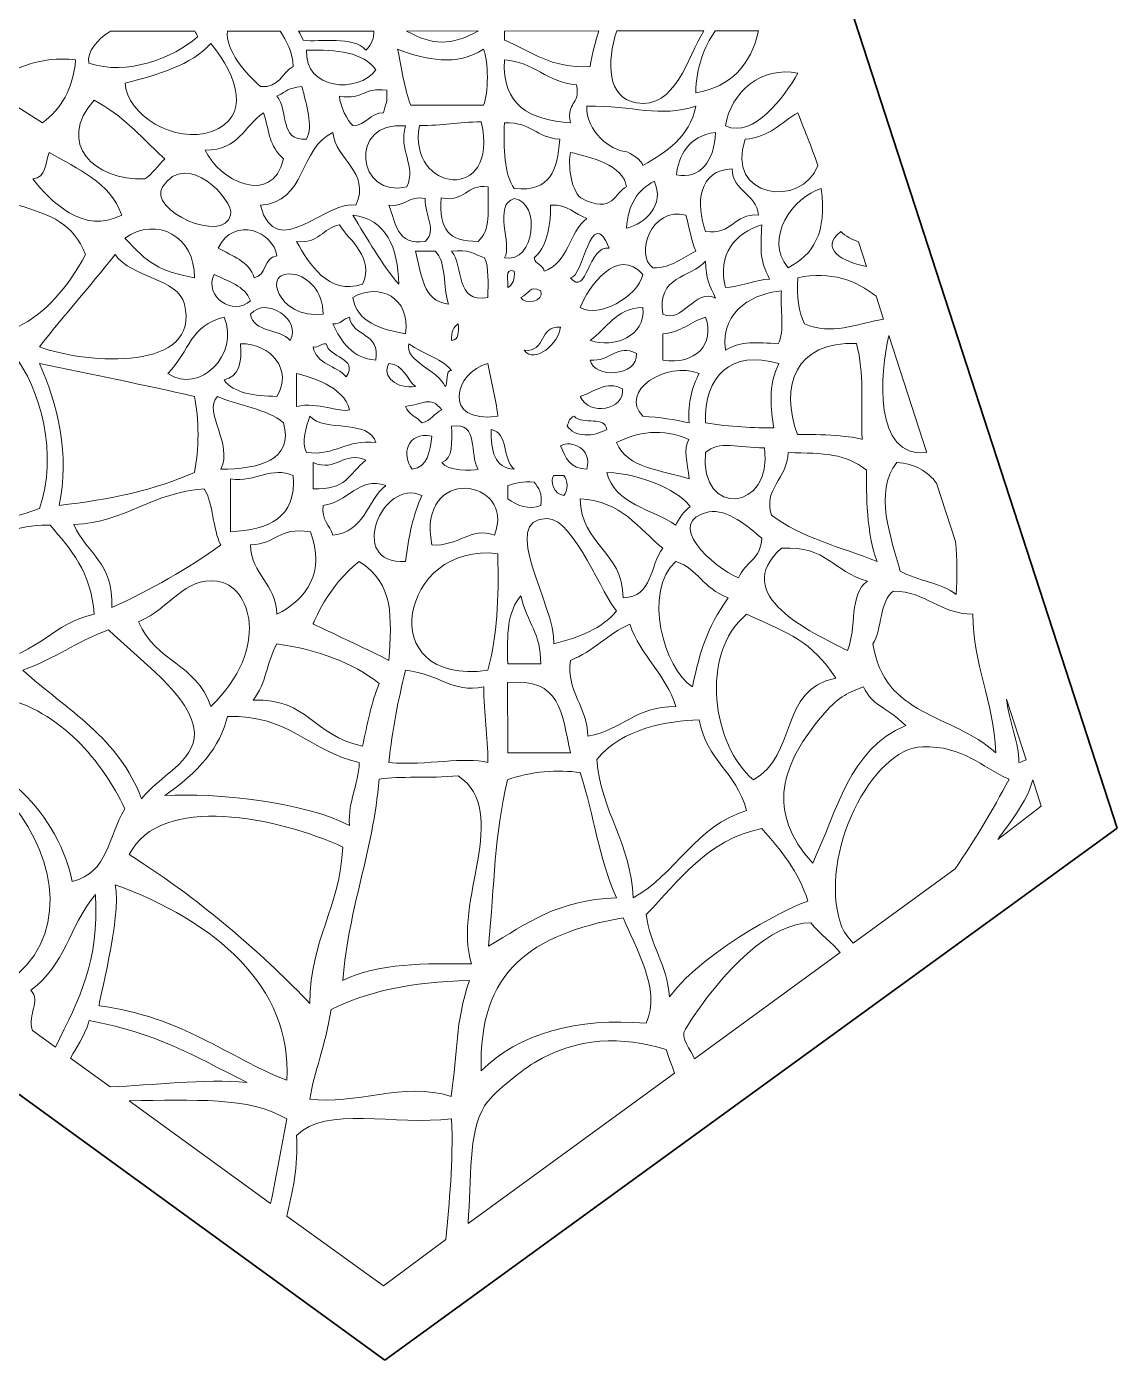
# Model space of a CAD drawing. Header units: millimetres. Extents: x -210 to 134, y -139 to 86.
# Drawn here: x 97.4 to 133.53, y -6.55 to 37.62 of the extents above; entities that cross this region are included whole.
import ezdxf

# ---------------------------------------------------------------- set-up
doc = ezdxf.new("R2010")
doc.units = ezdxf.units.MM
doc.header["$MEASUREMENT"] = 0
doc.layers.add('Side 2 Detail', color=7, linetype='Continuous')
doc.layers.add('Side 2 Outline', color=7, linetype='Continuous')

msp = doc.modelspace()

# ---------------------------------------------------------------- linework, layer by layer
at = {"layer": 'Side 2 Detail', "color": 250, "lineweight": 9}
for points, knots in [([(103.0629, 37.2848), (102.2526, 36.5845), (100.7337, 35.9909), (99.4569, 36.4108), (99.4569, 36.4108), (99.3984, 36.8001), (99.7122, 37.1867), (100.1766, 37.4795)], [0, 0, 0, 0, 0.3333333, 0.3333333, 0.3333333, 0.3333333, 1, 1, 1, 1]), ([(106.2314, 36.3016), (105.8338, 36.1166), (105.7932, 35.5747), (105.139, 35.646), (105.139, 35.646), (104.6618, 36.0698), (103.9738, 36.8432), (104.0469, 37.4799)], [0, 0, 0, 0, 0.3333333, 0.3333333, 0.3333333, 0.3333333, 1, 1, 1, 1]), ([(108.6354, 36.848), (108.202, 37.3331), (107.1343, 37.0988), (106.5593, 37.1756), (106.5593, 37.1756), (106.5159, 37.2873), (106.4591, 37.3855), (106.3981, 37.4799)], [0, 0, 0, 0, 0.3333333, 0.3333333, 0.3333333, 0.3333333, 1, 1, 1, 1]), ([(116.065, 36.3016), (114.7563, 36.2306), (114.1013, 36.8139), (113.2242, 37.1756), (113.2242, 37.1756), (113.2242, 37.2769), (113.2242, 37.3789), (113.2242, 37.4802)], [0, 0, 0, 0, 0.3333333, 0.3333333, 0.3333333, 0.3333333, 1, 1, 1, 1]), ([(96.2885, 35.9736), (97.1653, 36.19), (97.7689, 36.6788), (99.0201, 36.52), (99.0201, 36.52), (98.934, 35.5499), (98.5333, 34.8943), (97.9273, 34.444), (97.9273, 34.444), (97.2858, 34.8585), (96.542, 35.1709), (96.2885, 35.9736)], [0, 0, 0, 0, 0.25, 0.25, 0.25, 0.25, 0.5, 0.5, 0.5, 0.5, 1, 1, 1, 1]), ([(103.5342, 34.1567), (102.3105, 33.7126), (100.702, 34.7138), (100.6593, 35.7549), (100.6593, 35.7549), (101.7621, 36.036), (102.8387, 36.3436), (103.5001, 37.0664), (103.5001, 37.0664), (104.4255, 35.9499), (104.8096, 34.6194), (103.5342, 34.1567)], [0, 0, 0, 0, 0.25, 0.25, 0.25, 0.25, 0.5, 0.5, 0.5, 0.5, 1, 1, 1, 1]), ([(108.963, 36.1921), (108.3818, 35.399), (106.5979, 35.5241), (106.6686, 36.848), (106.6686, 36.848), (107.6711, 36.8669), (108.5651, 36.7774), (108.963, 36.1921)], [0, 0, 0, 0, 0.3333333, 0.3333333, 0.3333333, 0.3333333, 1, 1, 1, 1]), ([(112.528, 35.0193), (111.727, 35.0193), (110.9257, 35.0193), (110.1243, 35.0193), (110.1243, 35.0193), (109.9087, 35.5685), (109.8212, 36.2458), (109.6875, 36.877), (109.6875, 36.877), (110.6221, 36.52), (111.6605, 36.2999), (112.528, 36.877), (112.528, 36.877), (112.704, 36.4732), (112.704, 35.4231), (112.528, 35.0193)], [0, 0, 0, 0, 0.2, 0.2, 0.2, 0.2, 0.4, 0.4, 0.4, 0.4, 0.6, 0.6, 0.6, 0.6, 1, 1, 1, 1]), ([(115.6165, 35.6991), (115.7443, 34.9887), (115.2651, 35.1713), (115.4098, 34.444), (115.4098, 34.444), (114.08, 34.5346), (113.1326, 35.0076), (113.2242, 36.52), (113.2242, 36.52), (114.2268, 36.4659), (114.6247, 35.7635), (115.6165, 35.6991)], [0, 0, 0, 0, 0.25, 0.25, 0.25, 0.25, 0.5, 0.5, 0.5, 0.5, 1, 1, 1, 1]), ([(120.5451, 34.3348), (120.7208, 35.4706), (121.7564, 36.3278), (122.949, 36.0829), (122.949, 36.0829), (122.486, 35.2994), (121.487, 33.9138), (120.5451, 34.3348)], [0, 0, 0, 0, 0.3333333, 0.3333333, 0.3333333, 0.3333333, 1, 1, 1, 1]), ([(106.6665, 33.8942), (105.7508, 33.816), (106.0853, 34.8805), (105.685, 35.318), (105.685, 35.318), (106.0808, 35.5051), (105.9947, 35.5792), (106.5177, 35.6395), (106.5177, 35.6395), (106.6665, 35.0193), (106.8987, 34.3541), (106.6665, 33.8942)], [0, 0, 0, 0, 0.25, 0.25, 0.25, 0.25, 0.5, 0.5, 0.5, 0.5, 1, 1, 1, 1]), ([(109.332, 35.5165), (109.343, 34.9956), (109.3085, 35.1957), (109.2224, 34.772), (109.2224, 34.772), (108.7491, 34.772), (108.6715, 34.3455), (108.1982, 34.3455), (108.1982, 34.3455), (108.0294, 34.5043), (107.7741, 35.0035), (107.761, 35.318), (107.761, 35.318), (108.6116, 35.1961), (108.4955, 35.6247), (109.332, 35.5165)], [0, 0, 0, 0, 0.2, 0.2, 0.2, 0.2, 0.4, 0.4, 0.4, 0.4, 0.6, 0.6, 0.6, 0.6, 1, 1, 1, 1]), ([(99.6399, 35.1909), (100.6631, 34.6115), (100.9841, 34.1567), (101.9701, 33.242), (101.9701, 33.242), (101.75, 33.0253), (101.5833, 32.7552), (101.3145, 32.5864), (101.3145, 32.5864), (99.6375, 32.5027), (98.3562, 33.7709), (99.6399, 35.1909)], [0, 0, 0, 0, 0.25, 0.25, 0.25, 0.25, 0.5, 0.5, 0.5, 0.5, 1, 1, 1, 1]), ([(119.5618, 34.9904), (119.3579, 33.9555), (118.591, 33.4842), (117.8134, 33.0236), (117.8134, 33.0236), (117.7949, 33.1869), (117.3887, 33.4532), (117.2405, 33.4873), (117.2405, 33.4873), (116.7768, 33.5139), (115.9114, 34.1443), (115.9559, 34.9904), (115.9559, 34.9904), (117.5106, 35.0211), (118.3602, 34.5908), (119.5618, 34.9904)], [0, 0, 0, 0, 0.2, 0.2, 0.2, 0.2, 0.4, 0.4, 0.4, 0.4, 0.6, 0.6, 0.6, 0.6, 1, 1, 1, 1]), ([(105.9034, 33.242), (105.5337, 31.628), (103.7375, 32.5527), (103.313, 33.5366), (103.313, 33.5366), (104.4503, 33.5283), (104.5739, 34.3169), (105.2481, 34.772), (105.2481, 34.772), (105.4604, 34.0464), (105.4149, 33.7161), (105.9034, 33.242)], [0, 0, 0, 0, 0.25, 0.25, 0.25, 0.25, 0.5, 0.5, 0.5, 0.5, 1, 1, 1, 1]), ([(109.992, 32.3212), (108.3636, 31.8874), (108.0015, 34.5346), (109.9466, 34.3348), (109.9466, 34.3348), (109.7003, 33.5366), (110.3183, 33.0074), (109.992, 32.3212)], [0, 0, 0, 0, 0.3333333, 0.3333333, 0.3333333, 0.3333333, 1, 1, 1, 1]), ([(110.4065, 34.3462), (111.2075, 34.3462), (111.6567, 34.4695), (112.4577, 34.4695), (112.4577, 34.4695), (113.0826, 31.7362), (110.0079, 32.1365), (110.4065, 34.3462)], [0, 0, 0, 0, 0.3333333, 0.3333333, 0.3333333, 0.3333333, 1, 1, 1, 1]), ([(122.949, 34.772), (123.2267, 34.0148), (123.3508, 33.7815), (123.6043, 33.0236), (123.6043, 33.0236), (123.0782, 31.5873), (120.5127, 31.9642), (121.2007, 33.8976), (121.2007, 33.8976), (122.0171, 33.9551), (122.3841, 34.4626), (122.949, 34.772)], [0, 0, 0, 0, 0.25, 0.25, 0.25, 0.25, 0.5, 0.5, 0.5, 0.5, 1, 1, 1, 1]), ([(107.5426, 34.1164), (107.626, 33.2152), (108.7987, 32.8241), (108.3074, 31.7124), (108.3074, 31.7124), (107.3455, 31.9146), (105.6533, 29.7611), (105.139, 31.7124), (105.139, 31.7124), (106.6689, 31.7848), (106.427, 33.6293), (107.5426, 34.1164)], [0, 0, 0, 0, 0.25, 0.25, 0.25, 0.25, 0.5, 0.5, 0.5, 0.5, 1, 1, 1, 1]), ([(115.0584, 33.8935), (114.9612, 32.8617), (114.7842, 32.1555), (113.5522, 32.2588), (113.5522, 32.2588), (113.2084, 32.7528), (113.1973, 33.5793), (113.2242, 34.444), (113.2242, 34.444), (114.2078, 34.444), (114.2078, 33.9665), (115.0584, 33.8935)], [0, 0, 0, 0, 0.25, 0.25, 0.25, 0.25, 0.5, 0.5, 0.5, 0.5, 1, 1, 1, 1]), ([(118.9238, 32.7174), (118.9961, 33.3127), (119.2973, 34.0175), (120.2171, 34.1164), (120.2171, 34.1164), (120.193, 33.1914), (119.6958, 32.5406), (118.9238, 32.7174)], [0, 0, 0, 0, 0.3333333, 0.3333333, 0.3333333, 0.3333333, 1, 1, 1, 1]), ([(98.1461, 33.4608), (99.0835, 32.9051), (100.1515, 32.4796), (100.5497, 31.3848), (100.5497, 31.3848), (99.2788, 30.7151), (98.1685, 31.8509), (97.5997, 32.5864), (97.5997, 32.5864), (98.0562, 32.6033), (98.01, 33.1232), (98.1461, 33.4608)], [0, 0, 0, 0, 0.25, 0.25, 0.25, 0.25, 0.5, 0.5, 0.5, 0.5, 1, 1, 1, 1]), ([(101.8975, 32.3212), (102.716, 33.5707), (104.269, 31.8802), (104.1554, 31.3848), (104.1554, 31.3848), (103.9301, 30.3995), (101.3955, 31.555), (101.8975, 32.3212)], [0, 0, 0, 0, 0.3333333, 0.3333333, 0.3333333, 0.3333333, 1, 1, 1, 1]), ([(117.2708, 32.3212), (116.8733, 32.1362), (116.8299, 31.3848), (115.7553, 31.9518), (115.7553, 31.9518), (115.3977, 32.2412), (115.3374, 33.0956), (115.4098, 33.4608), (115.4098, 33.4608), (116.0816, 33.2951), (117.1613, 33.0491), (117.2708, 32.3212)], [0, 0, 0, 0, 0.25, 0.25, 0.25, 0.25, 0.5, 0.5, 0.5, 0.5, 1, 1, 1, 1]), ([(121.6378, 31.3848), (120.8162, 31.4409), (120.78, 30.7123), (119.8895, 30.8384), (119.8895, 30.8384), (119.546, 31.7503), (119.6597, 32.881), (120.7635, 32.9144), (120.7635, 32.9144), (120.7897, 32.1393), (121.5641, 32.112), (121.6378, 31.3848)], [0, 0, 0, 0, 0.25, 0.25, 0.25, 0.25, 0.5, 0.5, 0.5, 0.5, 1, 1, 1, 1]), ([(112.6851, 32.3212), (112.6796, 31.5253), (112.775, 30.8873), (112.3502, 30.5108), (112.3502, 30.5108), (111.378, 30.5214), (111.0469, 30.8808), (111.1344, 31.9518), (111.1344, 31.9518), (111.923, 31.7827), (111.9581, 32.4293), (112.6851, 32.3212)], [0, 0, 0, 0, 0.25, 0.25, 0.25, 0.25, 0.5, 0.5, 0.5, 0.5, 1, 1, 1, 1]), ([(118.1886, 32.5024), (118.5442, 31.7186), (117.8965, 31.103), (117.2674, 30.9476), (117.2674, 30.9476), (117.317, 31.7355), (117.636, 32.2171), (118.1886, 32.5024)], [0, 0, 0, 0, 0.3333333, 0.3333333, 0.3333333, 0.3333333, 1, 1, 1, 1]), ([(122.6211, 29.6364), (121.8077, 30.6117), (122.7912, 31.9963), (123.7139, 32.2588), (123.7139, 32.2588), (123.9302, 30.8036), (123.4403, 30.0553), (122.6211, 29.6364)], [0, 0, 0, 0, 0.3333333, 0.3333333, 0.3333333, 0.3333333, 1, 1, 1, 1]), ([(110.6022, 31.9308), (110.5836, 31.3169), (111.0014, 30.9183), (110.6022, 30.5108), (110.6022, 30.5108), (109.6551, 30.3647), (109.6234, 31.1347), (109.4002, 31.7124), (109.4002, 31.7124), (109.9514, 31.6349), (110.0113, 32.0483), (110.6022, 31.9308)], [0, 0, 0, 0, 0.25, 0.25, 0.25, 0.25, 0.5, 0.5, 0.5, 0.5, 1, 1, 1, 1]), ([(113.5522, 31.9308), (114.4342, 31.7972), (114.2474, 29.7887), (113.2242, 29.964), (113.2242, 29.964), (113.5047, 30.3967), (112.8253, 31.7221), (113.5522, 31.9308)], [0, 0, 0, 0, 0.3333333, 0.3333333, 0.3333333, 0.3333333, 1, 1, 1, 1]), ([(97.1077, 31.7155), (98.2274, 31.3782), (98.9305, 31.113), (99.3481, 30.0736), (99.3481, 30.0736), (98.1733, 27.8884), (96.2923, 26.5775), (94.1033, 27.9975), (94.1033, 27.9975), (95.3755, 29.263), (96.7077, 29.7842), (97.1077, 31.7155)], [0, 0, 0, 0, 0.25, 0.25, 0.25, 0.25, 0.5, 0.5, 0.5, 0.5, 1, 1, 1, 1]), ([(102.9537, 29.3087), (101.8051, 29.5075), (101.3955, 29.8018), (100.6534, 30.6213), (100.6534, 30.6213), (101.7145, 31.37), (102.983, 30.6593), (102.9537, 29.3087)], [0, 0, 0, 0, 0.3333333, 0.3333333, 0.3333333, 0.3333333, 1, 1, 1, 1]), ([(105.685, 30.0357), (105.2557, 29.9916), (105.3467, 29.3721), (104.9395, 29.3063), (104.9395, 29.3063), (104.7589, 29.8545), (104.2077, 30.0319), (103.7375, 30.2896), (103.7375, 30.2896), (104.2835, 31.3824), (105.5809, 30.826), (105.685, 30.0357)], [0, 0, 0, 0, 0.25, 0.25, 0.25, 0.25, 0.5, 0.5, 0.5, 0.5, 1, 1, 1, 1]), ([(109.7282, 29.09), (109.1404, 29.7773), (108.6881, 30.6), (108.1982, 31.3848), (108.1982, 31.3848), (109.3223, 31.2339), (109.6902, 30.3275), (109.7282, 29.09)], [0, 0, 0, 0, 0.3333333, 0.3333333, 0.3333333, 0.3333333, 1, 1, 1, 1]), ([(115.9559, 31.2752), (115.3585, 30.8167), (115.3368, 29.7821), (114.5354, 29.5272), (114.5354, 29.5272), (114.5034, 29.7501), (114.2398, 29.7415), (114.2078, 29.964), (114.2078, 29.964), (114.6167, 30.3199), (114.7545, 30.9469), (114.7538, 31.7124), (114.7538, 31.7124), (115.3388, 31.751), (115.5431, 31.4089), (115.9559, 31.2752)], [0, 0, 0, 0, 0.2, 0.2, 0.2, 0.2, 0.4, 0.4, 0.4, 0.4, 0.6, 0.6, 0.6, 0.6, 1, 1, 1, 1]), ([(116.6966, 30.2923), (115.9934, 30.3895), (115.9583, 28.6463), (115.4098, 29.3087), (115.4098, 29.3087), (115.848, 29.286), (116.0699, 31.8023), (116.6966, 30.2923)], [0, 0, 0, 0, 0.3333333, 0.3333333, 0.3333333, 0.3333333, 1, 1, 1, 1]), ([(119.2339, 31.3848), (119.3524, 30.9934), (119.4044, 30.5352), (119.5618, 30.1828), (119.5618, 30.1828), (119.1064, 29.9823), (118.8004, 29.6326), (118.1411, 29.6364), (118.1411, 29.6364), (117.5361, 30.0712), (118.0794, 31.6728), (119.2339, 31.3848)], [0, 0, 0, 0, 0.25, 0.25, 0.25, 0.25, 0.5, 0.5, 0.5, 0.5, 1, 1, 1, 1]), ([(107.761, 31.0568), (108.0876, 30.528), (108.9289, 29.9899), (108.5258, 29.09), (108.5258, 29.09), (107.3793, 28.7224), (106.7474, 29.7773), (106.3409, 30.5108), (106.3409, 30.5108), (107.0847, 30.4219), (107.2046, 30.9579), (107.761, 31.0568)], [0, 0, 0, 0, 0.25, 0.25, 0.25, 0.25, 0.5, 0.5, 0.5, 0.5, 1, 1, 1, 1]), ([(121.7467, 31.0568), (121.7336, 30.3047), (121.6389, 29.9533), (122.0096, 29.263), (122.0096, 29.263), (121.6093, 29.263), (120.9454, 28.9808), (120.5451, 28.9808), (120.5451, 28.9808), (120.2722, 30.0925), (120.8661, 30.7912), (121.7467, 31.0568)], [0, 0, 0, 0, 0.25, 0.25, 0.25, 0.25, 0.5, 0.5, 0.5, 0.5, 1, 1, 1, 1]), ([(100.3313, 30.0736), (100.8805, 29.2967), (102.4114, 29.296), (102.6257, 28.4344), (102.6257, 28.4344), (103.18, 26.2068), (99.4501, 26.429), (97.8185, 27.014), (97.8185, 27.014), (98.638, 28.0517), (99.4501, 28.9808), (100.3313, 30.0736)], [0, 0, 0, 0, 0.25, 0.25, 0.25, 0.25, 0.5, 0.5, 0.5, 0.5, 1, 1, 1, 1]), ([(111.3666, 28.4344), (110.5091, 28.524), (110.4816, 29.4431), (110.2745, 30.1828), (110.2745, 30.1828), (110.493, 30.1828), (110.7114, 30.1828), (110.9298, 30.1828), (110.9298, 30.1828), (111.3153, 29.84), (111.1848, 28.9805), (111.3666, 28.4344)], [0, 0, 0, 0, 0.25, 0.25, 0.25, 0.25, 0.5, 0.5, 0.5, 0.5, 1, 1, 1, 1]), ([(111.4762, 30.1828), (112.0047, 30.2744), (112.2489, 30.0815), (112.5686, 29.964), (112.5686, 29.964), (112.7144, 29.6364), (112.6799, 29.1282), (112.6778, 28.6531), (112.6778, 28.6531), (111.5747, 28.4606), (111.8868, 29.6829), (111.4762, 30.1828)], [0, 0, 0, 0, 0.25, 0.25, 0.25, 0.25, 0.5, 0.5, 0.5, 0.5, 1, 1, 1, 1]), ([(117.8134, 29.4176), (117.6415, 28.6666), (116.3121, 27.95), (115.7374, 28.3252), (115.7374, 28.3252), (116.0024, 29.0063), (116.9656, 30.3685), (117.8134, 29.4176)], [0, 0, 0, 0, 0.3333333, 0.3333333, 0.3333333, 0.3333333, 1, 1, 1, 1]), ([(106.2679, 29.4197), (106.7068, 29.3356), (107.2184, 28.8743), (107.2149, 28.1068), (107.2149, 28.1068), (105.7284, 27.9035), (105.1365, 29.6364), (106.2679, 29.4197)], [0, 0, 0, 0, 0.3333333, 0.3333333, 0.3333333, 0.3333333, 1, 1, 1, 1]), ([(113.5522, 29.5272), (113.5688, 29.2557), (113.4957, 29.0738), (113.3338, 28.9808), (113.3338, 28.9808), (113.382, 29.1871), (113.185, 29.6392), (113.5522, 29.5272)], [0, 0, 0, 0, 0.3333333, 0.3333333, 0.3333333, 0.3333333, 1, 1, 1, 1]), ([(120.2171, 28.6328), (119.5508, 28.9994), (119.1153, 27.7602), (118.469, 28.1068), (118.469, 28.1068), (118.261, 29.3708), (119.3916, 29.2967), (119.8895, 29.8548), (119.8895, 29.8548), (119.8987, 29.245), (120.02, 29.0549), (120.2171, 28.6328)], [0, 0, 0, 0, 0.25, 0.25, 0.25, 0.25, 0.5, 0.5, 0.5, 0.5, 1, 1, 1, 1]), ([(103.6093, 29.4176), (104.0637, 29.1806), (104.626, 29.0504), (104.8113, 28.5436), (104.8113, 28.5436), (104.2408, 28.0341), (103.2541, 28.6683), (103.6093, 29.4176)], [0, 0, 0, 0, 0.3333333, 0.3333333, 0.3333333, 0.3333333, 1, 1, 1, 1]), ([(109.9466, 27.4512), (109.1163, 27.6045), (108.3549, 27.8263), (108.1982, 28.6531), (108.1982, 28.6531), (109.087, 29.1631), (110.125, 28.6494), (109.9466, 27.4512)], [0, 0, 0, 0, 0.3333333, 0.3333333, 0.3333333, 0.3333333, 1, 1, 1, 1]), ([(123.1675, 27.7791), (122.9801, 28.1743), (122.8946, 28.6718), (122.949, 29.3087), (122.949, 29.3087), (124.0367, 29.5437), (124.8883, 29.2113), (125.5353, 28.6942)], [0, 0, 0, 0, 0.3333333, 0.3333333, 0.3333333, 0.3333333, 1, 1, 1, 1]), ([(114.4262, 28.8716), (114.5651, 28.5036), (113.8719, 28.4199), (113.7706, 28.6531), (113.7706, 28.6531), (114.0669, 28.7885), (114.0428, 29.0749), (114.4262, 28.8716)], [0, 0, 0, 0, 0.3333333, 0.3333333, 0.3333333, 0.3333333, 1, 1, 1, 1]), ([(122.2931, 27.1235), (121.5834, 27.1556), (121.0756, 27.2352), (120.5451, 26.9048), (120.5451, 26.9048), (120.3618, 28.2993), (121.6096, 28.8137), (122.4027, 28.8716), (122.4027, 28.8716), (122.35, 28.3048), (122.5201, 27.5156), (122.2931, 27.1235)], [0, 0, 0, 0, 0.25, 0.25, 0.25, 0.25, 0.5, 0.5, 0.5, 0.5, 1, 1, 1, 1]), ([(106.1222, 27.2324), (105.7921, 27.6307), (104.9133, 27.4801), (104.8113, 28.1068), (104.8113, 28.1068), (105.3574, 28.7062), (106.5173, 27.9028), (106.1222, 27.2324)], [0, 0, 0, 0, 0.3333333, 0.3333333, 0.3333333, 0.3333333, 1, 1, 1, 1]), ([(117.8134, 28.3252), (117.9054, 27.3575), (116.8492, 26.9606), (116.065, 27.2324), (116.065, 27.2324), (116.6232, 27.6213), (116.896, 28.2956), (117.8134, 28.3252)], [0, 0, 0, 0, 0.3333333, 0.3333333, 0.3333333, 0.3333333, 1, 1, 1, 1]), ([(102.0793, 26.14), (102.8159, 26.9048), (102.8159, 27.7371), (103.9369, 27.9975), (103.9369, 27.9975), (104.4675, 26.7725), (103.1198, 25.4251), (102.0793, 26.14)], [0, 0, 0, 0, 0.3333333, 0.3333333, 0.3333333, 0.3333333, 1, 1, 1, 1]), ([(108.963, 26.5772), (108.1655, 26.6533), (107.8216, 27.1838), (107.5426, 27.7791), (107.5426, 27.7791), (107.8147, 27.7623), (107.8809, 27.9507), (108.089, 27.9975), (108.089, 27.9975), (108.1985, 27.3419), (109.1242, 27.5028), (108.963, 26.5772)], [0, 0, 0, 0, 0.25, 0.25, 0.25, 0.25, 0.5, 0.5, 0.5, 0.5, 1, 1, 1, 1]), ([(118.469, 26.5772), (118.469, 26.8686), (118.469, 27.1597), (118.469, 27.4512), (118.469, 27.4512), (119.0899, 27.4863), (119.3696, 27.8615), (119.8895, 27.9975), (119.8895, 27.9975), (120.194, 27.1246), (119.567, 26.3953), (118.469, 26.5772)], [0, 0, 0, 0, 0.25, 0.25, 0.25, 0.25, 0.5, 0.5, 0.5, 0.5, 1, 1, 1, 1]), ([(96.9441, 26.7956), (97.8719, 25.647), (98.4468, 23.4139), (97.8185, 21.6603), (97.8185, 21.6603), (96.6547, 21.2576), (95.3738, 20.9723), (93.9941, 20.7863), (93.9941, 20.7863), (94.9005, 22.9701), (94.0922, 25.9605), (93.448, 27.4512), (93.448, 27.4512), (94.4416, 27.0608), (95.6081, 26.8435), (96.9441, 26.7956)], [0, 0, 0, 0, 0.2, 0.2, 0.2, 0.2, 0.4, 0.4, 0.4, 0.4, 0.6, 0.6, 0.6, 0.6, 1, 1, 1, 1]), ([(111.4762, 27.2324), (111.4597, 27.5039), (111.5327, 27.6861), (111.6946, 27.7791), (111.6946, 27.7791), (111.7108, 27.5077), (111.7153, 27.2486), (111.4762, 27.2324)], [0, 0, 0, 0, 0.3333333, 0.3333333, 0.3333333, 0.3333333, 1, 1, 1, 1]), ([(113.8802, 26.9048), (114.6191, 26.8214), (114.3577, 27.7381), (115.0818, 27.6696), (115.0818, 27.6696), (115.0391, 27.1363), (114.224, 26.4352), (113.8802, 26.9048)], [0, 0, 0, 0, 0.3333333, 0.3333333, 0.3333333, 0.3333333, 1, 1, 1, 1]), ([(105.685, 25.3752), (104.9453, 25.4), (104.2546, 25.4744), (103.9369, 25.9216), (103.9369, 25.9216), (104.4148, 26.0263), (104.5484, 26.4752), (104.4833, 27.1235), (104.4833, 27.1235), (105.4852, 27.1415), (106.2321, 26.2426), (105.685, 25.3752)], [0, 0, 0, 0, 0.25, 0.25, 0.25, 0.25, 0.5, 0.5, 0.5, 0.5, 1, 1, 1, 1]), ([(107.9798, 26.0304), (107.6597, 26.4025), (106.9996, 26.4345), (106.8873, 27.014), (106.8873, 27.014), (107.0937, 26.9899), (107.1281, 27.1373), (107.3242, 27.1235), (107.3242, 27.1235), (107.3951, 26.6481), (108.4087, 26.6554), (107.9798, 26.0304)], [0, 0, 0, 0, 0.25, 0.25, 0.25, 0.25, 0.5, 0.5, 0.5, 0.5, 1, 1, 1, 1]), ([(111.4738, 26.2399), (111.2592, 26.2726), (111.3687, 25.7737), (111.2578, 25.7028), (111.2578, 25.7028), (111.0249, 26.2726), (109.9046, 26.5331), (110.0558, 27.1235), (110.0558, 27.1235), (110.5867, 26.7436), (111.0297, 26.7063), (111.4738, 26.2399)], [0, 0, 0, 0, 0.25, 0.25, 0.25, 0.25, 0.5, 0.5, 0.5, 0.5, 1, 1, 1, 1]), ([(116.065, 26.5772), (116.7258, 26.5162), (116.9721, 27.1449), (117.5947, 26.7956), (117.5947, 26.7956), (117.656, 26.0259), (116.1901, 25.9629), (116.065, 26.5772)], [0, 0, 0, 0, 0.3333333, 0.3333333, 0.3333333, 0.3333333, 1, 1, 1, 1]), ([(122.9329, 24.1105), (122.3451, 25.7011), (122.8536, 27.2293), (124.889, 27.1246), (124.889, 27.1246), (125.1498, 26.1021), (125.0309, 25.1984), (125.075, 23.9496), (125.075, 23.9496), (124.8466, 24.0515), (123.6591, 24.1428), (122.9329, 24.1105)], [0, 0, 0, 0, 0.25, 0.25, 0.25, 0.25, 0.5, 0.5, 0.5, 0.5, 1, 1, 1, 1]), ([(119.6707, 26.14), (119.4578, 25.6973), (119.289, 25.2112), (119.3431, 24.5008), (119.3431, 24.5008), (118.8645, 24.6055), (118.3678, 24.691), (117.8134, 24.7196), (117.8134, 24.7196), (116.9921, 25.5533), (118.6003, 26.5637), (119.6707, 26.14)], [0, 0, 0, 0, 0.25, 0.25, 0.25, 0.25, 0.5, 0.5, 0.5, 0.5, 1, 1, 1, 1]), ([(119.8895, 24.5008), (119.8326, 26.0518), (120.7259, 26.9303), (122.3182, 26.4679), (122.3182, 26.4679), (121.9455, 25.7603), (122.0523, 24.9138), (122.1484, 24.3344), (122.1484, 24.3344), (121.5521, 24.3251), (120.678, 24.3712), (119.8895, 24.5008)], [0, 0, 0, 0, 0.25, 0.25, 0.25, 0.25, 0.5, 0.5, 0.5, 0.5, 1, 1, 1, 1]), ([(102.9537, 25.3752), (103.1163, 24.6816), (103.1163, 23.5554), (102.9537, 22.8619), (102.9537, 22.8619), (101.6776, 22.2804), (100.1477, 21.9532), (98.4737, 21.7692), (98.4737, 21.7692), (98.8437, 23.3918), (98.4076, 25.186), (97.8185, 26.4679), (97.8185, 26.4679), (99.5293, 26.1028), (101.2746, 25.7717), (102.9537, 25.3752)], [0, 0, 0, 0, 0.2, 0.2, 0.2, 0.2, 0.4, 0.4, 0.4, 0.4, 0.6, 0.6, 0.6, 0.6, 1, 1, 1, 1]), ([(106.3409, 26.14), (106.8077, 26.0056), (107.9133, 25.7124), (108.089, 24.938), (108.089, 24.938), (107.7448, 24.8219), (107.0747, 25.2019), (106.3409, 25.0475), (106.3409, 25.0475), (106.3409, 25.4113), (106.3409, 25.7758), (106.3409, 26.14)], [0, 0, 0, 0, 0.25, 0.25, 0.25, 0.25, 0.5, 0.5, 0.5, 0.5, 1, 1, 1, 1]), ([(109.4002, 26.4679), (109.9011, 26.4221), (109.9783, 25.9529), (110.2745, 25.7028), (110.2745, 25.7028), (109.6717, 25.6142), (109.1384, 26.0408), (109.4002, 26.4679)], [0, 0, 0, 0, 0.3333333, 0.3333333, 0.3333333, 0.3333333, 1, 1, 1, 1]), ([(112.6778, 26.4679), (112.7729, 25.8705), (112.9452, 25.3514), (113.0058, 24.7196), (113.0058, 24.7196), (111.1227, 24.4643), (111.5713, 26.1934), (112.6778, 26.4679)], [0, 0, 0, 0, 0.3333333, 0.3333333, 0.3333333, 0.3333333, 1, 1, 1, 1]), ([(117.1375, 25.6328), (117.2161, 24.9159), (116.032, 24.7154), (115.7374, 25.3752), (115.7374, 25.3752), (116.1987, 25.5271), (116.6021, 25.9078), (117.1375, 25.6328)], [0, 0, 0, 0, 0.3333333, 0.3333333, 0.3333333, 0.3333333, 1, 1, 1, 1]), ([(103.7185, 25.3752), (104.4179, 25.0547), (105.3618, 24.9786), (105.9034, 24.5008), (105.9034, 24.5008), (106.27, 23.2574), (105.048, 22.9595), (103.8277, 22.9712), (103.8277, 22.9712), (104.2559, 23.7959), (103.2241, 24.8625), (103.7185, 25.3752)], [0, 0, 0, 0, 0.25, 0.25, 0.25, 0.25, 0.5, 0.5, 0.5, 0.5, 1, 1, 1, 1]), ([(109.9466, 25.0475), (110.5302, 25.1075), (110.7717, 25.4106), (111.1482, 24.938), (111.1482, 24.938), (110.9085, 24.8139), (110.7851, 24.5725), (110.493, 24.5008), (110.493, 24.5008), (110.3293, 24.7016), (110.0368, 24.7736), (109.9466, 25.0475)], [0, 0, 0, 0, 0.25, 0.25, 0.25, 0.25, 0.5, 0.5, 0.5, 0.5, 1, 1, 1, 1]), ([(116.6115, 24.2824), (116.1918, 24.0278), (115.5328, 24.0157), (115.303, 24.4078), (115.303, 24.4078), (115.3588, 24.5376), (115.3891, 24.681), (115.5328, 24.7196), (115.5328, 24.7196), (115.8367, 24.4078), (116.5701, 24.7505), (116.6115, 24.2824)], [0, 0, 0, 0, 0.25, 0.25, 0.25, 0.25, 0.5, 0.5, 0.5, 0.5, 1, 1, 1, 1]), ([(108.963, 23.8455), (107.9608, 23.9737), (107.6618, 23.3983), (106.6686, 23.5175), (106.6686, 23.5175), (106.4911, 23.8893), (106.652, 24.3475), (106.7778, 24.7196), (106.7778, 24.7196), (107.2597, 24.1818), (108.7408, 24.6427), (108.963, 23.8455)], [0, 0, 0, 0, 0.25, 0.25, 0.25, 0.25, 0.5, 0.5, 0.5, 0.5, 1, 1, 1, 1]), ([(112.3502, 22.9712), (112.1769, 22.9047), (111.3126, 22.9026), (111.1482, 23.1899), (111.1482, 23.1899), (111.532, 23.316), (111.4831, 23.8745), (111.4762, 24.3919), (111.4762, 24.3919), (112.4036, 24.5542), (112.0481, 23.4342), (112.3502, 22.9712)], [0, 0, 0, 0, 0.25, 0.25, 0.25, 0.25, 0.5, 0.5, 0.5, 0.5, 1, 1, 1, 1]), ([(116.9394, 23.8455), (117.5643, 24.188), (118.5001, 24.3557), (119.3303, 23.9496), (119.3303, 23.9496), (119.1443, 23.6254), (119.2835, 23.2127), (119.3431, 22.6435), (119.3431, 22.6435), (118.4463, 22.9491), (117.2808, 22.985), (116.9394, 23.8455)], [0, 0, 0, 0, 0.25, 0.25, 0.25, 0.25, 0.5, 0.5, 0.5, 0.5, 1, 1, 1, 1]), ([(110.165, 22.9712), (109.8181, 23.44), (109.9721, 24.2083), (110.8206, 24.064), (110.8206, 24.064), (110.75, 23.5517), (110.69, 23.0291), (110.165, 22.9712)], [0, 0, 0, 0, 0.3333333, 0.3333333, 0.3333333, 0.3333333, 1, 1, 1, 1]), ([(112.7874, 24.2824), (113.3744, 24.1776), (113.1471, 23.2578), (113.5522, 22.9712), (113.5522, 22.9712), (112.8825, 22.9936), (112.7753, 23.5785), (112.7874, 24.2824)], [0, 0, 0, 0, 0.3333333, 0.3333333, 0.3333333, 0.3333333, 1, 1, 1, 1]), ([(115.9559, 22.9712), (115.4067, 22.9684), (115.2424, 23.3505), (115.0818, 23.7363), (115.0818, 23.7363), (115.456, 23.9448), (116.1298, 23.6592), (115.9559, 22.9712)], [0, 0, 0, 0, 0.3333333, 0.3333333, 0.3333333, 0.3333333, 1, 1, 1, 1]), ([(119.8895, 23.5175), (120.3215, 23.9234), (120.9877, 23.6802), (121.8345, 23.6712), (121.8345, 23.6712), (122.1315, 21.5742), (119.6707, 21.3323), (119.8895, 23.5175)], [0, 0, 0, 0, 0.3333333, 0.3333333, 0.3333333, 0.3333333, 1, 1, 1, 1]), ([(106.8873, 23.1899), (107.6625, 22.8509), (107.8885, 23.5934), (108.633, 23.2668), (108.633, 23.2668), (108.0562, 22.7872), (107.987, 22.2718), (106.8873, 22.3159), (106.8873, 22.3159), (106.8873, 22.6073), (106.8873, 22.8985), (106.8873, 23.1899)], [0, 0, 0, 0, 0.25, 0.25, 0.25, 0.25, 0.5, 0.5, 0.5, 0.5, 1, 1, 1, 1]), ([(125.5711, 19.9119), (124.3664, 20.3825), (123.0224, 20.7143), (122.0747, 21.4419), (122.0747, 21.4419), (121.7756, 22.2994), (122.6038, 22.648), (122.6211, 23.5175), (122.6211, 23.5175), (123.8344, 23.4927), (124.531, 23.489), (125.2145, 22.9343), (125.2145, 22.9343), (125.2145, 22.1784), (125.2145, 20.7863), (125.5711, 19.9119)], [0, 0, 0, 0, 0.2, 0.2, 0.2, 0.2, 0.4, 0.4, 0.4, 0.4, 0.6, 0.6, 0.6, 0.6, 1, 1, 1, 1]), ([(104.1554, 22.6435), (104.9884, 22.5302), (105.5207, 23.0824), (106.2314, 22.7528), (106.2314, 22.7528), (106.332, 21.3409), (105.4108, 20.9509), (104.1554, 20.8951), (104.1554, 20.8951), (104.1554, 21.4781), (104.1554, 22.0606), (104.1554, 22.6435)], [0, 0, 0, 0, 0.25, 0.25, 0.25, 0.25, 0.5, 0.5, 0.5, 0.5, 1, 1, 1, 1]), ([(112.8966, 20.7863), (112.1066, 21.0729), (111.7105, 20.3946), (110.8206, 20.4583), (110.8206, 20.4583), (110.3035, 23.1424), (113.6266, 22.6635), (112.8966, 20.7863)], [0, 0, 0, 0, 0.3333333, 0.3333333, 0.3333333, 0.3333333, 1, 1, 1, 1]), ([(128.1935, 18.8191), (127.695, 19.195), (126.9006, 19.2746), (126.3363, 19.5843), (126.3363, 19.5843), (126.039, 20.6881), (125.4399, 22.2036), (126.2267, 23.1899), (126.2267, 23.1899), (126.8234, 23.1486), (127.2437, 22.8909), (127.5414, 22.5044)], [0, 0, 0, 0, 0.25, 0.25, 0.25, 0.25, 0.5, 0.5, 0.5, 0.5, 1, 1, 1, 1]), ([(109.2906, 22.4248), (108.6709, 21.9159), (108.583, 20.8752), (107.5426, 20.7863), (107.5426, 20.7863), (107.4344, 21.115), (107.156, 21.2738), (107.2149, 21.7692), (107.2149, 21.7692), (108.0194, 21.8477), (108.4238, 22.7562), (109.2906, 22.4248)], [0, 0, 0, 0, 0.25, 0.25, 0.25, 0.25, 0.5, 0.5, 0.5, 0.5, 1, 1, 1, 1]), ([(110.493, 22.0972), (110.1981, 21.4812), (110.0537, 20.7153), (109.9466, 19.9119), (109.9466, 19.9119), (107.9815, 19.8027), (109.1728, 22.6942), (110.493, 22.0972)], [0, 0, 0, 0, 0.3333333, 0.3333333, 0.3333333, 0.3333333, 1, 1, 1, 1]), ([(114.2078, 22.5343), (114.3528, 22.3514), (114.4972, 22.1681), (114.4262, 21.7692), (114.4262, 21.7692), (114.0593, 21.5973), (113.6139, 21.7702), (113.3338, 21.9879), (113.3338, 21.9879), (113.3338, 22.1337), (113.3338, 22.2794), (113.3338, 22.4248), (113.3338, 22.4248), (113.5953, 22.4909), (113.832, 22.5819), (114.2078, 22.5343)], [0, 0, 0, 0, 0.2, 0.2, 0.2, 0.2, 0.4, 0.4, 0.4, 0.4, 0.6, 0.6, 0.6, 0.6, 1, 1, 1, 1]), ([(115.191, 22.0972), (114.8786, 22.1257), (114.7128, 22.5895), (114.8634, 22.7528), (114.8634, 22.7528), (114.9726, 22.7528), (115.0818, 22.7528), (115.191, 22.7528), (115.191, 22.7528), (115.3402, 22.6132), (115.3402, 22.237), (115.191, 22.0972)], [0, 0, 0, 0, 0.25, 0.25, 0.25, 0.25, 0.5, 0.5, 0.5, 0.5, 1, 1, 1, 1]), ([(118.9059, 21.1139), (118.1025, 21.6579), (116.8898, 21.7926), (116.6115, 22.8619), (116.6115, 22.8619), (117.872, 22.8113), (119.1412, 22.1516), (119.3758, 21.7147), (119.3758, 21.7147), (119.2073, 21.6338), (118.9813, 21.3031), (118.9059, 21.1139)], [0, 0, 0, 0, 0.25, 0.25, 0.25, 0.25, 0.5, 0.5, 0.5, 0.5, 1, 1, 1, 1]), ([(98.9633, 21.1356), (100.6796, 21.2038), (101.5939, 22.2188), (103.2817, 22.3159), (103.2817, 22.3159), (103.5924, 21.8253), (103.5552, 20.9868), (103.8277, 20.4583), (103.8277, 20.4583), (102.7301, 19.6618), (101.5233, 18.9752), (100.2221, 18.3823), (100.2221, 18.3823), (100.2624, 19.916), (99.4256, 20.1045), (98.9633, 21.1356)], [0, 0, 0, 0, 0.2, 0.2, 0.2, 0.2, 0.4, 0.4, 0.4, 0.4, 0.6, 0.6, 0.6, 0.6, 1, 1, 1, 1]), ([(117.1578, 18.7103), (117.1485, 20.2668), (115.755, 20.4394), (115.7374, 21.9879), (115.7374, 21.9879), (117.1137, 21.9073), (117.6663, 21.003), (118.469, 20.3491), (118.469, 20.3491), (118.0384, 19.7962), (118.1424, 18.7089), (117.1578, 18.7103)], [0, 0, 0, 0, 0.25, 0.25, 0.25, 0.25, 0.5, 0.5, 0.5, 0.5, 1, 1, 1, 1]), ([(121.7467, 20.6767), (121.7364, 19.9953), (121.1686, 19.8713), (120.9819, 19.3655), (120.9819, 19.3655), (120.1268, 19.7031), (118.4714, 21.2414), (119.9987, 21.5507), (119.9987, 21.5507), (120.5905, 21.671), (121.3047, 21.0623), (121.7467, 20.6767)], [0, 0, 0, 0, 0.25, 0.25, 0.25, 0.25, 0.5, 0.5, 0.5, 0.5, 1, 1, 1, 1]), ([(114.645, 21.3323), (115.5221, 21.3385), (116.5281, 18.6621), (116.9394, 18.2731), (116.9394, 18.2731), (116.4675, 17.6885), (115.7002, 17.3994), (114.8634, 17.1806), (114.8634, 17.1806), (114.9233, 18.4367), (112.9886, 21.3206), (114.645, 21.3323)], [0, 0, 0, 0, 0.25, 0.25, 0.25, 0.25, 0.5, 0.5, 0.5, 0.5, 1, 1, 1, 1]), ([(98.1733, 21.1122), (98.8819, 20.2909), (99.5197, 19.5733), (99.6399, 18.1635), (99.6399, 18.1635), (98.2763, 17.8883), (97.7606, 16.812), (96.2999, 16.6339), (96.2999, 16.6339), (96.4428, 18.7433), (95.5364, 18.9304), (94.7699, 20.1307), (94.7699, 20.1307), (95.9839, 20.4098), (96.6502, 21.1418), (98.1733, 21.1122)], [0, 0, 0, 0, 0.2, 0.2, 0.2, 0.2, 0.4, 0.4, 0.4, 0.4, 0.6, 0.6, 0.6, 0.6, 1, 1, 1, 1]), ([(105.685, 18.1635), (105.6505, 19.1854), (104.8547, 19.4455), (104.8113, 20.4583), (104.8113, 20.4583), (105.7181, 20.4986), (105.6957, 21.0492), (106.7967, 20.8951), (106.7967, 20.8951), (107.3056, 19.5616), (106.671, 18.6434), (105.685, 18.1635)], [0, 0, 0, 0, 0.25, 0.25, 0.25, 0.25, 0.5, 0.5, 0.5, 0.5, 1, 1, 1, 1]), ([(112.6778, 16.3063), (108.7897, 15.7599), (109.7995, 20.602), (113.002, 20.1651), (113.002, 20.1651), (113.0482, 18.6255), (112.9824, 17.4952), (112.6778, 16.3063)], [0, 0, 0, 0, 0.3333333, 0.3333333, 0.3333333, 0.3333333, 1, 1, 1, 1]), ([(122.4027, 20.3491), (123.9378, 20.4273), (124.0794, 19.5919), (125.2511, 19.2563), (125.2511, 19.2563), (124.6203, 18.8312), (124.9093, 17.6964), (124.5875, 16.9619), (124.5875, 16.9619), (123.3838, 17.5662), (120.6556, 18.805), (122.4027, 20.3491)], [0, 0, 0, 0, 0.25, 0.25, 0.25, 0.25, 0.5, 0.5, 0.5, 0.5, 1, 1, 1, 1]), ([(108.417, 19.9119), (109.5914, 19.1554), (109.4798, 18.0592), (109.4002, 16.6339), (109.4002, 16.6339), (108.1906, 17.2392), (106.8873, 17.8359), (106.8873, 17.8359), (106.8873, 17.8359), (106.8873, 17.8359), (107.3603, 19.0975), (108.417, 19.9119)], [0, 0, 0, 0, 0.25, 0.25, 0.25, 0.25, 0.5, 0.5, 0.5, 0.5, 1, 1, 1, 1]), ([(118.9059, 19.9119), (119.6707, 19.6491), (119.753, 19.0383), (120.6367, 18.7103), (120.6367, 18.7103), (119.8936, 17.6178), (119.7282, 17.0136), (119.4523, 15.7599), (119.4523, 15.7599), (118.5124, 16.3562), (117.7924, 18.9287), (118.9059, 19.9119)], [0, 0, 0, 0, 0.25, 0.25, 0.25, 0.25, 0.5, 0.5, 0.5, 0.5, 1, 1, 1, 1]), ([(103.5001, 15.1043), (102.995, 16.566), (101.6994, 16.5406), (101.1068, 17.9148), (101.1068, 17.9148), (102.1965, 18.3823), (102.5882, 19.3862), (103.7068, 19.2563), (103.7068, 19.2563), (104.8113, 19.1281), (105.5069, 17.0556), (103.5001, 15.1043)], [0, 0, 0, 0, 0.25, 0.25, 0.25, 0.25, 0.5, 0.5, 0.5, 0.5, 1, 1, 1, 1]), ([(114.4262, 16.5247), (114.0621, 16.5247), (113.6976, 16.5247), (113.3338, 16.5247), (113.3338, 16.5247), (113.3055, 17.5365), (113.3224, 18.2421), (113.7706, 18.7774), (113.7706, 18.7774), (113.9729, 17.8359), (114.4476, 17.5293), (114.4262, 16.5247)], [0, 0, 0, 0, 0.25, 0.25, 0.25, 0.25, 0.5, 0.5, 0.5, 0.5, 1, 1, 1, 1]), ([(126.1172, 18.9287), (127.2203, 18.9022), (127.6275, 18.1804), (128.7396, 18.1635), (128.7396, 18.1635), (128.7589, 16.4703), (129.4131, 15.3534), (129.5044, 13.5743), (129.5044, 13.5743), (128.0178, 14.8924), (125.8099, 14.7543), (125.4316, 17.1806), (125.4316, 17.1806), (125.7406, 17.6364), (125.6431, 18.6379), (126.1172, 18.9287)], [0, 0, 0, 0, 0.2, 0.2, 0.2, 0.2, 0.4, 0.4, 0.4, 0.4, 0.6, 0.6, 0.6, 0.6, 1, 1, 1, 1]), ([(121.4708, 12.6758), (120.1234, 13.8003), (119.6655, 16.8561), (121.2482, 18.1635), (121.2482, 18.1635), (122.6493, 17.5252), (123.4021, 17.2795), (124.2027, 16.0403), (124.2027, 16.0403), (122.3003, 15.6844), (122.9373, 13.4675), (121.4708, 12.6758)], [0, 0, 0, 0, 0.25, 0.25, 0.25, 0.25, 0.5, 0.5, 0.5, 0.5, 1, 1, 1, 1]), ([(115.4098, 16.6339), (116.1736, 16.9261), (116.6445, 17.5117), (117.3762, 17.8359), (117.3762, 17.8359), (117.7411, 16.78), (118.5669, 16.1857), (118.9059, 15.1043), (118.9059, 15.1043), (117.5127, 15.1139), (117.1647, 14.324), (115.9841, 14.1207), (115.9841, 14.1207), (115.9841, 15.1043), (115.2758, 15.5532), (115.4098, 16.6339)], [0, 0, 0, 0, 0.2, 0.2, 0.2, 0.2, 0.4, 0.4, 0.4, 0.4, 0.6, 0.6, 0.6, 0.6, 1, 1, 1, 1]), ([(101.2053, 12.0447), (100.4746, 14.0456), (98.7121, 15.0147), (97.2721, 16.3063), (97.2721, 16.3063), (98.3683, 16.7032), (99.0142, 17.2499), (100.1132, 17.6444), (100.1132, 17.6444), (101.0613, 16.7097), (102.911, 15.4199), (102.9537, 14.2303), (102.9537, 14.2303), (102.9878, 13.2822), (101.7645, 12.795), (101.2053, 12.0447)], [0, 0, 0, 0, 0.2, 0.2, 0.2, 0.2, 0.4, 0.4, 0.4, 0.4, 0.6, 0.6, 0.6, 0.6, 1, 1, 1, 1]), ([(104.9033, 15.3141), (105.3446, 15.8922), (105.3295, 16.5164), (105.685, 17.1806), (105.685, 17.1806), (107.0582, 16.987), (108.1958, 16.5588), (109.0722, 15.8691), (109.0722, 15.8691), (108.819, 15.2483), (108.6764, 14.5169), (108.5258, 13.7934), (108.5258, 13.7934), (106.8642, 14.1331), (106.7382, 15.3937), (104.9033, 15.3141)], [0, 0, 0, 0, 0.2, 0.2, 0.2, 0.2, 0.4, 0.4, 0.4, 0.4, 0.6, 0.6, 0.6, 0.6, 1, 1, 1, 1]), ([(96.2885, 5.7071), (94.8684, 8.3302), (92.9519, 10.0748), (91.2624, 12.8095), (91.2624, 12.8095), (95.5426, 16.2984), (101.1588, 8.1745), (96.2885, 5.7071)], [0, 0, 0, 0, 0.3333333, 0.3333333, 0.3333333, 0.3333333, 1, 1, 1, 1]), ([(112.5417, 15.7599), (112.5417, 14.8493), (112.6778, 14.1572), (112.6778, 13.247), (112.6778, 13.247), (111.903, 13.4558), (110.6797, 13.1492), (109.4002, 13.247), (109.4002, 13.247), (109.498, 14.3509), (109.7175, 15.3334), (109.9466, 16.3063), (109.9466, 16.3063), (111.1344, 16.1792), (111.4514, 15.5411), (112.5417, 15.7599)], [0, 0, 0, 0, 0.2, 0.2, 0.2, 0.2, 0.4, 0.4, 0.4, 0.4, 0.6, 0.6, 0.6, 0.6, 1, 1, 1, 1]), ([(113.33, 15.9015), (115.0939, 16.0631), (115.1266, 14.8945), (115.4098, 13.5743), (115.4098, 13.5743), (114.7173, 13.5743), (114.0256, 13.5743), (113.3338, 13.5743), (113.3338, 13.5743), (113.3338, 14.4852), (113.33, 14.9909), (113.33, 15.9015)], [0, 0, 0, 0, 0.25, 0.25, 0.25, 0.25, 0.5, 0.5, 0.5, 0.5, 1, 1, 1, 1]), ([(98.9109, 9.3127), (98.3032, 11.9834), (96.2923, 13.2271), (94.1033, 14.3391), (94.1033, 14.3391), (95.2339, 14.3943), (95.5915, 15.6486), (96.5073, 15.4319), (96.5073, 15.4319), (98.5588, 14.9462), (99.9003, 13.2897), (100.6534, 11.7174), (100.6534, 11.7174), (100.085, 10.7921), (100.1156, 9.6015), (98.9109, 9.3127)], [0, 0, 0, 0, 0.2, 0.2, 0.2, 0.2, 0.4, 0.4, 0.4, 0.4, 0.6, 0.6, 0.6, 0.6, 1, 1, 1, 1]), ([(126.5164, 14.4811), (124.6172, 13.6487), (124.272, 11.6874), (123.4358, 9.9218), (123.4358, 9.9218), (121.8831, 11.6093), (122.3675, 13.2085), (123.8227, 14.8859), (123.8227, 14.8859), (124.3226, 15.4616), (124.6554, 15.5825), (125.1191, 15.7599), (125.1191, 15.7599), (125.4316, 15.1043), (125.7596, 15.1825), (126.5164, 14.4811)], [0, 0, 0, 0, 0.2, 0.2, 0.2, 0.2, 0.4, 0.4, 0.4, 0.4, 0.6, 0.6, 0.6, 0.6, 1, 1, 1, 1]), ([(101.9701, 12.1543), (103.0757, 12.9191), (103.8277, 13.7752), (104.0465, 14.7763), (104.0465, 14.7763), (106.0808, 14.8442), (106.8095, 13.6067), (108.417, 13.247), (108.417, 13.247), (108.3856, 12.4767), (108.0463, 12.0151), (108.089, 11.1703), (108.089, 11.1703), (106.5697, 11.9476), (103.6713, 12.2576), (101.9701, 12.1543)], [0, 0, 0, 0, 0.2, 0.2, 0.2, 0.2, 0.4, 0.4, 0.4, 0.4, 0.6, 0.6, 0.6, 0.6, 1, 1, 1, 1]), ([(117.4858, 8.767), (117.4121, 10.6239), (116.4337, 11.5755), (116.2835, 13.3559), (116.2835, 13.3559), (117.1361, 14.3853), (118.6303, 14.633), (119.6707, 14.6674), (119.6707, 14.6674), (119.946, 13.267), (120.8927, 12.9773), (121.2482, 11.6578), (121.2482, 11.6578), (119.5598, 11.161), (118.8997, 9.5381), (117.4858, 8.767)], [0, 0, 0, 0, 0.2, 0.2, 0.2, 0.2, 0.4, 0.4, 0.4, 0.4, 0.6, 0.6, 0.6, 0.6, 1, 1, 1, 1]), ([(124.7798, 7.2718), (124.614, 7.4482), (124.4549, 7.636), (124.3691, 7.8927), (124.3691, 7.8927), (123.5974, 10.2002), (125.4154, 13.7404), (127.0725, 13.7752), (127.0725, 13.7752), (128.4485, 13.8041), (129.0042, 13.1044), (129.9419, 12.7), (129.9419, 12.7), (129.3927, 11.6613), (128.7978, 10.6691), (128.1525, 9.7268)], [0, 0, 0, 0, 0.2, 0.2, 0.2, 0.2, 0.4, 0.4, 0.4, 0.4, 0.6, 0.6, 0.6, 0.6, 1, 1, 1, 1]), ([(107.8705, 6.0351), (108.0649, 8.4632), (108.8744, 10.276), (109.0722, 12.7), (109.0722, 12.7), (109.7784, 12.8109), (110.7107, 12.7172), (111.6946, 12.8095), (111.6946, 12.8095), (113.4785, 11.601), (111.4879, 8.6485), (112.1315, 6.5815), (112.1315, 6.5815), (110.6835, 6.6052), (108.9651, 6.6021), (107.8705, 6.0351)], [0, 0, 0, 0, 0.2, 0.2, 0.2, 0.2, 0.4, 0.4, 0.4, 0.4, 0.6, 0.6, 0.6, 0.6, 1, 1, 1, 1]), ([(115.7374, 12.9191), (116.2194, 11.3977), (116.3266, 10.1588), (116.9377, 8.767), (116.9377, 8.767), (114.9619, 8.703), (113.9839, 7.924), (112.7006, 7.1675), (112.7006, 7.1675), (112.897, 9.2655), (112.887, 10.8245), (113.33, 12.6758), (113.33, 12.6758), (114.0845, 12.968), (115.0157, 13.0169), (115.7374, 12.9191)], [0, 0, 0, 0, 0.2, 0.2, 0.2, 0.2, 0.4, 0.4, 0.4, 0.4, 0.6, 0.6, 0.6, 0.6, 1, 1, 1, 1]), ([(130.7271, 12.6758), (130.7271, 12.6758), (131.0089, 11.806), (131.0089, 11.806), (131.0089, 11.806), (131.0089, 11.806), (129.5726, 10.6991), (129.5726, 10.6991)], [0, 0, 0, 0, 0.3333333, 0.3333333, 0.3333333, 0.3333333, 1, 1, 1, 1]), ([(107.8705, 10.452), (107.7803, 8.3933), (106.7823, 7.42), (106.7829, 5.2703), (106.7829, 5.2703), (105.3463, 6.7617), (103.4098, 8.5428), (100.7971, 10.2016), (100.7971, 10.2016), (101.8203, 12.2576), (105.7649, 11.4208), (107.8705, 10.452)], [0, 0, 0, 0, 0.25, 0.25, 0.25, 0.25, 0.5, 0.5, 0.5, 0.5, 1, 1, 1, 1]), ([(117.9227, 8.2206), (119.0296, 9.3355), (119.9077, 10.679), (121.7467, 11.0615), (121.7467, 11.0615), (122.3703, 10.3738), (122.9666, 9.6586), (123.2767, 8.6575), (123.2767, 8.6575), (122.9363, 8.5848), (119.9663, 7.1675), (118.6875, 5.4887), (118.6875, 5.4887), (118.6165, 6.5835), (118.0474, 7.1802), (117.9227, 8.2206)], [0, 0, 0, 0, 0.2, 0.2, 0.2, 0.2, 0.4, 0.4, 0.4, 0.4, 0.6, 0.6, 0.6, 0.6, 1, 1, 1, 1]), ([(97.589, 4.3801), (97.4161, 4.9371), (97.8839, 5.3243), (97.5363, 5.7071), (97.5363, 5.7071), (98.709, 6.5739), (98.7579, 7.7569), (99.6757, 8.8786), (99.6757, 8.8786), (99.7994, 6.6486), (99.1534, 5.4439), (98.3511, 3.8261)], [0, 0, 0, 0, 0.25, 0.25, 0.25, 0.25, 0.5, 0.5, 0.5, 0.5, 1, 1, 1, 1]), ([(106.0174, 2.7261), (104.0565, 3.4919), (102.5427, 4.8414), (99.7994, 5.19), (99.7994, 5.19), (99.7326, 5.1962), (100.5559, 8.0801), (100.3313, 9.2039), (100.3313, 9.2039), (103.6093, 8.0022), (106.2028, 5.8594), (106.0174, 2.7261)], [0, 0, 0, 0, 0.25, 0.25, 0.25, 0.25, 0.5, 0.5, 0.5, 0.5, 1, 1, 1, 1]), ([(112.4577, 3.0406), (112.3502, 6.3524), (114.1075, 7.5526), (117.1578, 8.1111), (117.1578, 8.1111), (117.5361, 7.152), (118.4312, 5.7574), (117.9227, 4.615), (117.9227, 4.615), (115.6506, 4.8155), (113.6652, 4.2602), (112.4577, 3.0406)], [0, 0, 0, 0, 0.25, 0.25, 0.25, 0.25, 0.5, 0.5, 0.5, 0.5, 1, 1, 1, 1]), ([(119.2177, 4.4217), (120.4782, 6.4127), (122.0592, 7.944), (123.3773, 7.944), (123.3773, 7.944), (123.6798, 7.5526), (124.108, 7.2653), (124.3474, 6.9573)], [0, 0, 0, 0, 0.3333333, 0.3333333, 0.3333333, 0.3333333, 1, 1, 1, 1]), ([(106.7778, 2.1015), (106.9328, 3.0558), (107.2718, 3.7644), (107.4868, 5.0728), (107.4868, 5.0728), (108.7077, 5.673), (110.0906, 5.9782), (112.0643, 6.0351), (112.0643, 6.0351), (111.5792, 4.6043), (111.6863, 3.6859), (111.4562, 2.1945), (111.4562, 2.1945), (109.8908, 2.6913), (108.2488, 1.8962), (106.7778, 2.1015)], [0, 0, 0, 0, 0.2, 0.2, 0.2, 0.2, 0.4, 0.4, 0.4, 0.4, 0.6, 0.6, 0.6, 0.6, 1, 1, 1, 1]), ([(98.8516, 3.4623), (99.0418, 3.8354), (99.2771, 4.0738), (99.4725, 4.7104), (99.4725, 4.7104), (101.7765, 4.2453), (102.8059, 3.608), (104.7018, 2.6478), (104.7018, 2.6478), (103.2755, 2.7891), (101.5664, 2.5607), (100.1673, 2.5059)], [0, 0, 0, 0, 0.25, 0.25, 0.25, 0.25, 0.5, 0.5, 0.5, 0.5, 1, 1, 1, 1]), ([(112.5686, 1.8831), (112.795, 2.251), (113.72, 3.0123), (114.2078, 3.3038), (114.2078, 3.3038), (115.6434, 4.1623), (117.1227, 4.2002), (118.5783, 3.7406), (118.5783, 3.7406), (118.6682, 3.4774), (118.7653, 3.2211), (118.8628, 2.9651)], [0, 0, 0, 0, 0.25, 0.25, 0.25, 0.25, 0.5, 0.5, 0.5, 0.5, 1, 1, 1, 1]), ([(100.7971, 2.0481), (102.911, 2.0667), (104.7979, 2.1903), (106.013, 1.4462), (106.013, 1.4462), (105.8362, 0.5112), (105.6746, -0.4393), (105.4779, -1.3547)], [0, 0, 0, 0, 0.3333333, 0.3333333, 0.3333333, 0.3333333, 1, 1, 1, 1]), ([(106.0174, -1.7753), (106.198, -0.9657), (106.4026, -0.1513), (106.3409, 0.8998), (106.3409, 0.8998), (107.2708, 1.8844), (109.6189, 1.2278), (111.4762, 1.4462), (111.4762, 1.4462), (111.5334, 0.0186), (111.3977, -1.2999), (111.284, -2.5511)], [0, 0, 0, 0, 0.25, 0.25, 0.25, 0.25, 0.5, 0.5, 0.5, 0.5, 1, 1, 1, 1]), ([(111.284, -2.5511), (111.284, -2.5511), (109.2155, -4.0784), (109.2155, -4.0784), (109.2155, -4.0784), (109.2155, -4.0784), (106.0174, -1.7753), (106.0174, -1.7753)], [0, 0, 0, 0, 0.3333333, 0.3333333, 0.3333333, 0.3333333, 1, 1, 1, 1])]:
    msp.add_open_spline(points, degree=3, knots=knots, dxfattribs=at)
for points in [[(100.1766, 37.4795), (100.1766, 37.4795), (102.9665, 37.4795), (102.9665, 37.4795)], [(102.9665, 37.4795), (103.004, 37.4202), (103.0378, 37.3568), (103.0629, 37.2848)], [(104.0469, 37.4799), (104.0469, 37.4799), (104.175, 37.4799), (104.175, 37.4799)], [(104.175, 37.4799), (104.2036, 37.4771), (104.2322, 37.4768), (104.2608, 37.4799)], [(104.2608, 37.4799), (104.2608, 37.4799), (105.7987, 37.4799), (105.7987, 37.4799)], [(105.7987, 37.4799), (106.0023, 37.1463), (106.1966, 36.8039), (106.2314, 36.3016)], [(106.3981, 37.4799), (106.3981, 37.4799), (108.8989, 37.4799), (108.8989, 37.4799)], [(108.8989, 37.4799), (108.9062, 37.2583), (108.839, 37.0447), (108.6354, 36.848)], [(109.9845, 37.4802), (109.9845, 37.4802), (112.363, 37.4809), (112.363, 37.4809)], [(112.363, 37.4809), (111.4566, 36.9927), (110.8537, 36.9937), (109.9845, 37.4802)], [(113.2242, 37.4802), (113.2242, 37.4802), (116.3524, 37.4805), (116.3524, 37.4805)], [(116.3524, 37.4805), (116.2311, 37.1133), (116.1281, 36.7278), (116.065, 36.3016)], [(117.5947, 35.0996), (116.6197, 35.2664), (116.6132, 36.4353), (116.9429, 37.4805)], [(116.9429, 37.4805), (116.9429, 37.4805), (119.8254, 37.4805), (119.8254, 37.4805)], [(119.8254, 37.4805), (119.299, 36.622), (118.8893, 34.8781), (117.5947, 35.0996)], [(119.5618, 35.4273), (119.5828, 36.303), (119.8409, 36.9424), (120.1998, 37.4809)], [(121.6389, 37.4809), (121.3853, 36.3574), (120.7294, 35.6364), (119.5618, 35.4273)], [(120.1998, 37.4809), (120.1998, 37.4809), (121.6389, 37.4809), (121.6389, 37.4809)], [(125.2145, 29.6843), (124.4518, 29.8238), (123.6294, 30.2651), (124.3691, 30.8384)], [(124.3691, 30.8384), (124.5197, 30.6785), (124.7374, 30.5865), (124.9527, 30.4918)], [(124.9527, 30.4918), (124.9527, 30.4918), (125.2145, 29.6843), (125.2145, 29.6843)], [(125.5353, 28.6942), (125.5353, 28.6942), (125.7809, 27.9366), (125.7809, 27.9366)], [(125.7809, 27.9366), (124.8683, 27.7695), (124.0577, 27.3926), (123.1675, 27.7791)], [(127.2099, 23.5175), (125.4206, 23.3122), (125.6803, 26.162), (125.9566, 27.3947)], [(125.9566, 27.3947), (125.9566, 27.3947), (127.2062, 23.5389), (127.2062, 23.5389)], [(127.2062, 23.5389), (127.2075, 23.5317), (127.2086, 23.5248), (127.2099, 23.5175)], [(127.5414, 22.5044), (127.5414, 22.5044), (128.1663, 20.5768), (128.1663, 20.5768)], [(128.1663, 20.5768), (128.2235, 19.9898), (128.2187, 19.3772), (128.1935, 18.8191)], [(130.2695, 13.247), (130.2778, 13.9116), (129.9543, 14.5245), (129.8592, 15.3534)], [(129.8592, 15.3534), (129.8592, 15.3534), (130.51, 13.3449), (130.51, 13.3449)], [(130.51, 13.3449), (130.4342, 13.308), (130.356, 13.2732), (130.2695, 13.247)], [(129.5726, 10.6991), (129.5433, 10.7294), (130.51, 11.8084), (130.7271, 12.6758)], [(128.1525, 9.7268), (128.1525, 9.7268), (124.7798, 7.2718), (124.7798, 7.2718)], [(124.3474, 6.9573), (124.3474, 6.9573), (119.5153, 3.4399), (119.5153, 3.4399)], [(119.5153, 3.4399), (119.4085, 3.7375), (119.0289, 4.1237), (119.2177, 4.4217)], [(98.3511, 3.8261), (98.3511, 3.8261), (97.589, 4.3801), (97.589, 4.3801)], [(100.1673, 2.5059), (100.1673, 2.5059), (98.8516, 3.4623), (98.8516, 3.4623)], [(118.8628, 2.9651), (118.8628, 2.9651), (112.0229, -2.013), (112.0229, -2.013)], [(105.4779, -1.3547), (105.4779, -1.3547), (100.7971, 2.0481), (100.7971, 2.0481)], [(112.0229, -2.013), (112.1249, -0.5575), (112.0202, 0.9922), (112.5686, 1.8831)]]:
    msp.add_open_spline(points, degree=3, dxfattribs=at)
at = {"layer": 'Side 2 Outline', "color": 250, "lineweight": 35}
for points in [[(124.261, 39.5946), (124.261, 39.5946), (133.5269, 11.0765), (133.5269, 11.0765)], [(109.2679, -6.5493), (109.2679, -6.5493), (85.0089, 11.0758), (85.0089, 11.0758)], [(109.2679, -6.5493), (109.2679, -6.5493), (133.5269, 11.0758), (133.5269, 11.0758)]]:
    msp.add_open_spline(points, degree=3, dxfattribs=at)

doc.saveas('drawing.dxf')
